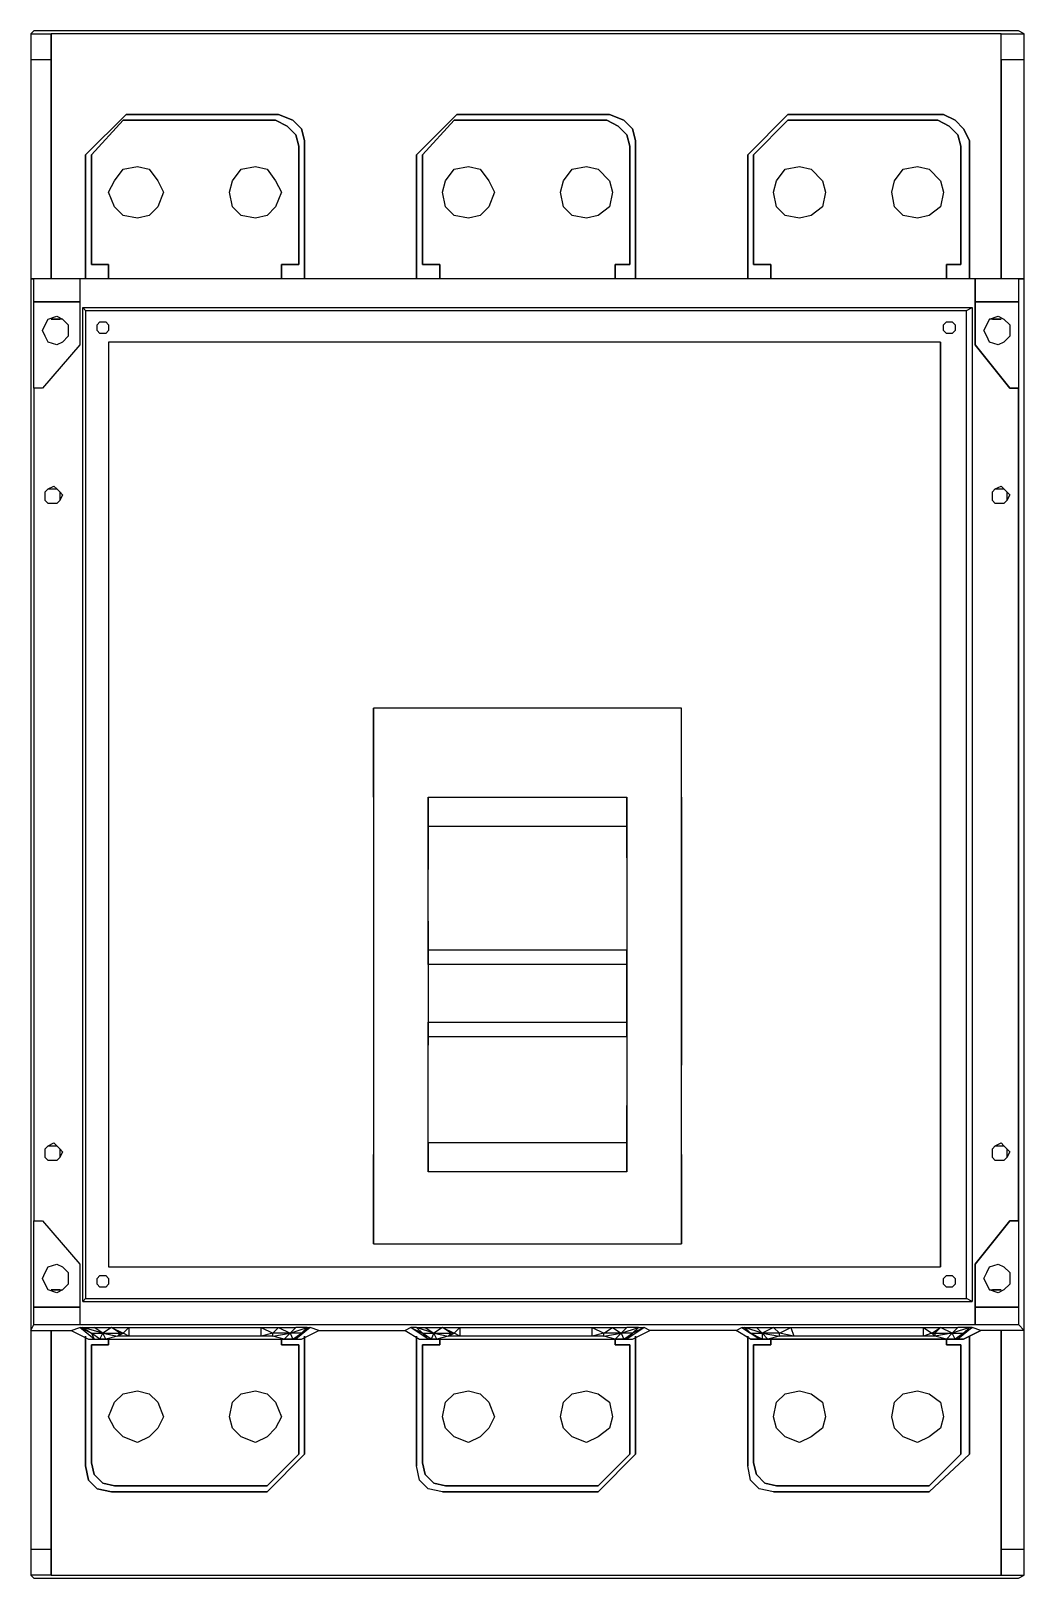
# Model space of a CAD drawing. Extents: x 0 to 210, y 0 to 327.
import ezdxf

# ---------------------------------------------------------------- set-up
doc = ezdxf.new("R2010")
doc.units = 0

# ---------------------------------------------------------------- blocks, each defined once
blk = doc.blocks.new('NS-1')
for p, q in [((-24846.71, 27696.87), (-24911.78, 27696.87)), ((-24911.78, 27696.87), (-24911.78, 27678.03)), ((-24846.71, 27696.87), (-24911.78, 27696.87)), ((-24911.78, 27678.03), (-24911.78, 27696.87)), ((-24846.71, 27678.03), (-24846.71, 27696.87)), ((-24846.71, 27678.03), (-24846.71, 27696.87)), ((-24911.78, 27678.03), (-24911.78, 27659.15)), ((-24911.78, 27678.03), (-24911.78, 27659.15)), ((-24900.23, 27651.85), (-24900.23, 27678.03)), ((-24900.23, 27678.03), (-24858.26, 27678.03)), ((-24900.23, 27651.85), (-24900.23, 27678.03)), ((-24900.23, 27678.03), (-24900.23, 27671.95)), ((-24858.26, 27665.23), (-24858.26, 27678.03)), ((-24858.26, 27678.03), (-24858.26, 27665.23)), ((-24846.71, 27659.15), (-24846.71, 27678.03)), ((-24846.71, 27678.03), (-24846.71, 27659.15)), ((-24900.23, 27671.95), (-24858.26, 27671.95)), ((-24900.23, 27671.95), (-24900.23, 27662.79)), ((-24858.26, 27665.23), (-24858.26, 27653.07)), ((-24858.26, 27665.23), (-24858.26, 27653.07)), ((-24900.23, 27645.77), (-24900.23, 27662.79)), ((-24858.26, 27662.79), (-24858.26, 27662.79)), ((-24911.78, 27659.15), (-24911.78, 27640.3)), ((-24911.78, 27659.15), (-24911.78, 27640.3)), ((-24846.71, 27640.3), (-24846.71, 27659.15)), ((-24846.71, 27659.15), (-24846.71, 27640.3)), ((-24900.23, 27651.85), (-24900.23, 27645.77)), ((-24900.23, 27645.77), (-24900.23, 27651.85)), ((-24858.26, 27653.07), (-24858.26, 27640.3)), ((-24858.26, 27653.07), (-24858.26, 27645.77)), ((-24858.26, 27645.77), (-24900.23, 27645.77)), ((-24900.23, 27645.77), (-24900.23, 27642.74)), ((-24900.23, 27642.74), (-24900.23, 27645.77)), ((-24858.26, 27642.74), (-24858.26, 27645.77)), ((-24900.23, 27642.74), (-24900.23, 27630.54)), ((-24900.23, 27642.74), (-24900.23, 27630.54)), ((-24858.26, 27642.74), (-24900.23, 27642.74)), ((-24858.26, 27630.54), (-24858.26, 27642.74)), ((-24858.26, 27630.54), (-24858.26, 27642.74)), ((-24911.78, 27640.3), (-24911.78, 27621.43)), ((-24911.78, 27640.3), (-24911.78, 27621.43)), ((-24858.26, 27640.3), (-24858.26, 27626.9)), ((-24846.71, 27621.43), (-24846.71, 27640.3)), ((-24846.71, 27640.3), (-24846.71, 27621.43)), ((-24900.23, 27630.54), (-24900.23, 27627.5)), ((-24900.23, 27627.5), (-24900.23, 27630.54)), ((-24900.23, 27630.54), (-24858.26, 27630.54)), ((-24858.26, 27630.54), (-24858.26, 27627.5)), ((-24858.26, 27627.5), (-24858.26, 27630.54)), ((-24900.23, 27627.5), (-24900.23, 27625.68)), ((-24900.23, 27625.68), (-24900.23, 27627.5)), ((-24900.23, 27608.05), (-24900.23, 27627.5)), ((-24900.23, 27627.5), (-24858.26, 27627.5)), ((-24900.23, 27598.9), (-24900.23, 27625.68)), ((-24900.23, 27598.9), (-24900.23, 27625.68)), ((-24858.26, 27627.5), (-24858.26, 27626.9)), ((-24858.26, 27626.9), (-24858.26, 27612.92)), ((-24858.26, 27626.9), (-24858.26, 27612.92)), ((-24911.78, 27621.43), (-24911.78, 27602.55)), ((-24911.78, 27621.43), (-24911.78, 27602.55)), ((-24846.71, 27602.55), (-24846.71, 27621.43)), ((-24846.71, 27602.55), (-24846.71, 27621.43)), ((-24858.26, 27598.9), (-24858.26, 27612.92)), ((-24858.26, 27612.92), (-24858.26, 27598.9)), ((-24900.23, 27605.01), (-24900.23, 27608.05)), ((-24911.78, 27602.55), (-24911.78, 27583.7)), ((-24911.78, 27583.7), (-24911.78, 27602.55)), ((-24858.26, 27605.01), (-24900.23, 27605.01)), ((-24900.23, 27605.01), (-24900.23, 27598.9)), ((-24846.71, 27602.55), (-24846.71, 27583.7)), ((-24846.71, 27583.7), (-24846.71, 27602.55)), ((-24858.26, 27598.9), (-24900.23, 27598.9)), ((-24911.78, 27583.7), (-24846.71, 27583.7)), ((-24911.78, 27583.7), (-24846.71, 27583.7))]:
    blk.add_line(p, q)
at = {"flags": 128}
for points in [[(-24779.2, 27833.77), (-24779.2, 27839.28), (-24774.34, 27839.28), (-24775.55, 27839.89), (-24983.54, 27839.89), (-24984.15, 27839.28), (-24979.89, 27839.28), (-24979.89, 27833.77), (-24979.89, 27787.54)], [(-24774.34, 27787.54), (-24775.55, 27787.54), (-24774.34, 27787.54), (-24774.34, 27833.77), (-24779.2, 27833.77), (-24779.2, 27787.54), (-24779.2, 27833.77), (-24779.2, 27839.28), (-24979.89, 27839.28), (-24979.89, 27787.54), (-24979.89, 27833.77), (-24984.15, 27833.77), (-24984.15, 27787.54), (-24983.54, 27787.54), (-24984.15, 27787.54)], [(-24984.15, 27839.28), (-24984.15, 27833.77)], [(-24979.89, 27833.77), (-24979.89, 27839.28)], [(-24774.34, 27833.77), (-24774.34, 27839.28)], [(-24972.6, 27813.72), (-24964.05, 27822.23), (-24931.84, 27822.23), (-24928.8, 27821.01), (-24926.98, 27819.19), (-24926.37, 27816.76), (-24926.37, 27787.54), (-24926.37, 27816.76), (-24926.98, 27819.19), (-24928.8, 27821.01), (-24931.84, 27822.23), (-24964.05, 27822.23), (-24972.6, 27813.72), (-24972.6, 27787.54)], [(-24902.66, 27813.72), (-24894.15, 27822.23), (-24861.9, 27822.23), (-24858.86, 27821.01), (-24857.04, 27819.19), (-24856.43, 27816.76), (-24856.43, 27787.54), (-24856.43, 27816.76), (-24857.04, 27819.19), (-24858.86, 27821.01), (-24861.9, 27822.23), (-24894.15, 27822.23), (-24902.66, 27813.72), (-24902.66, 27787.54)], [(-24832.73, 27813.72), (-24824.22, 27822.23), (-24791.36, 27822.23), (-24788.93, 27821.01), (-24787.1, 27819.19), (-24785.89, 27816.76), (-24785.89, 27787.54), (-24785.89, 27816.76), (-24787.1, 27819.19), (-24788.93, 27821.01), (-24791.36, 27822.23), (-24824.22, 27822.23), (-24832.73, 27813.72), (-24832.73, 27787.54)], [(-24973.82, 27787.54), (-24983.54, 27787.54), (-24984.15, 27787.54), (-24984.15, 27565.43), (-24975.64, 27565.43), (-24971.99, 27563.61), (-24926.98, 27563.61), (-24923.33, 27565.43), (-24905.09, 27565.43), (-24902.06, 27563.61), (-24900.23, 27563.61), (-24903.88, 27566.04), (-24901.45, 27564.83), (-24899.02, 27564.83), (-24902.66, 27566.04), (-24900.84, 27566.04), (-24899.02, 27564.83), (-24899.62, 27563.61), (-24900.23, 27563.61), (-24901.45, 27564.83), (-24902.66, 27566.04), (-24903.88, 27566.04), (-24905.09, 27565.43)], [(-24983.54, 27782.68), (-24983.54, 27787.54)], [(-24784.67, 27787.54), (-24973.82, 27787.54), (-24973.82, 27773.56), (-24981.72, 27764.41), (-24983.54, 27764.41), (-24983.54, 27588.57), (-24981.72, 27588.57), (-24973.82, 27579.45), (-24973.82, 27566.65), (-24784.67, 27566.65)], [(-24784.67, 27773.56), (-24784.67, 27787.54), (-24973.82, 27787.54), (-24973.82, 27773.56), (-24981.72, 27764.41), (-24983.54, 27764.41), (-24983.54, 27588.57), (-24981.72, 27588.57), (-24973.82, 27579.45), (-24973.82, 27566.65), (-24784.67, 27566.65), (-24784.67, 27579.45), (-24784.67, 27566.65), (-24784.67, 27579.45)], [(-24775.55, 27787.54), (-24784.67, 27787.54)], [(-24774.34, 27787.54), (-24775.55, 27787.54), (-24775.55, 27782.68), (-24784.67, 27782.68), (-24775.55, 27782.68), (-24775.55, 27764.41)], [(-24774.34, 27565.43), (-24774.34, 27787.54), (-24774.95, 27787.54)], [(-24983.54, 27764.41), (-24983.54, 27782.68)], [(-24977.46, 27779.03), (-24979.89, 27779.03), (-24978.07, 27779.03)], [(-24973.21, 27781.47), (-24785.28, 27781.47)], [(-24972.6, 27780.86), (-24786.49, 27780.86), (-24785.28, 27781.47), (-24785.28, 27571.55), (-24786.49, 27572.16), (-24786.49, 27780.86)], [(-24781.02, 27779.03), (-24779.2, 27779.03), (-24781.63, 27779.03)], [(-24791.97, 27774.17), (-24791.97, 27578.84)], [(-24775.55, 27588.57), (-24775.55, 27764.41)], [(-24983.54, 27570.3), (-24983.54, 27588.57)], [(-24775.55, 27588.57), (-24775.55, 27570.3), (-24784.67, 27570.3)], [(-24978.07, 27573.98), (-24979.89, 27573.98), (-24977.46, 27573.98)], [(-24781.63, 27573.98), (-24779.2, 27573.98), (-24781.02, 27573.98)], [(-24984.15, 27565.43), (-24983.54, 27566.65), (-24983.54, 27570.3)], [(-24973.21, 27571.55), (-24785.28, 27571.55)], [(-24972.6, 27572.16), (-24786.49, 27572.16)], [(-24784.67, 27570.3), (-24775.55, 27570.3), (-24775.55, 27566.65), (-24774.34, 27565.43), (-24783.46, 27565.43), (-24785.28, 27566.04), (-24788.32, 27563.61), (-24787.1, 27564.83), (-24785.28, 27566.04), (-24785.89, 27566.04), (-24788.32, 27566.04), (-24789.53, 27564.83), (-24790.75, 27563.61), (-24793.18, 27564.22), (-24795.61, 27564.22), (-24823, 27564.22), (-24826.04, 27564.22), (-24826.04, 27564.83), (-24827.26, 27566.04), (-24829.69, 27564.83), (-24829.69, 27563.61)], [(-24983.54, 27566.65), (-24973.82, 27566.65)], [(-24975.64, 27565.43), (-24973.82, 27566.04), (-24973.21, 27566.04), (-24970.78, 27566.04)], [(-24971.99, 27563.61), (-24970.78, 27563.61), (-24973.82, 27566.04), (-24971.38, 27564.83)], [(-24968.35, 27563.61), (-24969.56, 27563.61), (-24971.38, 27564.83), (-24968.95, 27564.83), (-24973.21, 27566.04), (-24971.38, 27564.83), (-24970.78, 27563.61), (-24969.56, 27563.61), (-24968.95, 27564.83), (-24970.78, 27566.04), (-24967.13, 27566.04), (-24963.45, 27566.04), (-24935.49, 27566.04), (-24931.84, 27566.04), (-24928.19, 27566.04)], [(-24967.13, 27566.04), (-24968.95, 27564.83), (-24965.27, 27564.83), (-24965.88, 27564.22), (-24964.66, 27564.83), (-24963.45, 27566.04), (-24963.45, 27564.22), (-24964.66, 27564.83), (-24965.27, 27564.83), (-24967.13, 27566.04), (-24964.66, 27564.83)], [(-24933.05, 27564.22), (-24933.05, 27564.83), (-24935.49, 27564.22), (-24935.49, 27566.04), (-24933.05, 27564.83)], [(-24925.76, 27566.04), (-24928.19, 27566.04), (-24929.41, 27564.83), (-24925.76, 27566.04), (-24926.98, 27564.83), (-24929.41, 27564.83), (-24928.8, 27563.61), (-24926.98, 27564.83), (-24925.76, 27566.04), (-24925.15, 27566.04), (-24926.98, 27564.83), (-24928.19, 27563.61), (-24928.8, 27563.61), (-24930.62, 27563.61)], [(-24923.33, 27565.43), (-24925.15, 27566.04), (-24928.19, 27563.61), (-24926.98, 27563.61)], [(-24900.84, 27566.04), (-24897.19, 27566.04), (-24893.55, 27566.04), (-24865.55, 27566.04), (-24861.29, 27566.04), (-24858.26, 27566.04)], [(-24897.19, 27566.04), (-24899.02, 27564.83), (-24895.37, 27564.83), (-24895.98, 27564.22), (-24894.76, 27564.83), (-24893.55, 27566.04), (-24893.55, 27564.22), (-24894.76, 27564.83), (-24895.37, 27564.83), (-24897.19, 27566.04), (-24894.76, 27564.83)], [(-24863.12, 27564.22), (-24863.12, 27564.83), (-24865.55, 27564.22), (-24865.55, 27566.04), (-24863.12, 27564.83)], [(-24855.82, 27566.04), (-24858.26, 27566.04), (-24859.47, 27564.83), (-24855.82, 27566.04), (-24857.04, 27564.83), (-24859.47, 27564.83), (-24858.86, 27563.61), (-24857.04, 27564.83), (-24855.82, 27566.04), (-24854.61, 27566.04), (-24857.04, 27564.83), (-24858.26, 27563.61), (-24858.86, 27563.61), (-24860.69, 27563.61)], [(-24783.46, 27565.43), (-24787.1, 27563.61), (-24832.12, 27563.61), (-24835.16, 27565.43), (-24853.39, 27565.43), (-24854.61, 27566.04), (-24858.26, 27563.61), (-24857.04, 27563.61), (-24853.39, 27565.43)], [(-24835.16, 27565.43), (-24833.94, 27566.04), (-24833.33, 27566.04), (-24830.9, 27566.04), (-24829.69, 27564.83), (-24833.33, 27566.04), (-24832.12, 27564.83), (-24829.69, 27564.83)], [(-24832.12, 27563.61), (-24830.29, 27563.61), (-24833.94, 27566.04), (-24832.12, 27564.83), (-24833.33, 27566.04)], [(-24830.9, 27566.04), (-24827.26, 27566.04), (-24823.61, 27566.04), (-24795.61, 27566.04), (-24791.97, 27566.04), (-24788.32, 27566.04)], [(-24793.79, 27564.83), (-24791.97, 27566.04)], [(-24787.1, 27564.83), (-24785.89, 27566.04), (-24789.53, 27564.83), (-24791.97, 27566.04), (-24793.18, 27564.83), (-24789.53, 27564.83), (-24793.18, 27564.22)], [(-24784.67, 27566.65), (-24775.55, 27566.65)], [(-24984.15, 27565.43), (-24984.15, 27519.2), (-24979.89, 27519.2), (-24979.89, 27565.43), (-24979.89, 27519.2), (-24979.89, 27513.73), (-24779.2, 27513.73), (-24779.2, 27519.2), (-24779.2, 27565.43), (-24779.2, 27519.2), (-24779.2, 27513.73), (-24774.34, 27513.73), (-24774.34, 27519.2)], [(-24979.89, 27565.43), (-24979.89, 27513.73), (-24984.15, 27513.73), (-24983.54, 27513.12), (-24775.55, 27513.12), (-24774.34, 27513.73)], [(-24975.64, 27565.43), (-24971.99, 27563.61), (-24926.98, 27563.61)], [(-24972.6, 27536.83), (-24971.99, 27533.79), (-24970.17, 27531.97), (-24967.13, 27531.36), (-24934.27, 27531.36), (-24926.37, 27539.3), (-24926.37, 27564.22), (-24926.37, 27539.3), (-24934.27, 27531.36), (-24967.13, 27531.36), (-24970.17, 27531.97), (-24971.99, 27533.79), (-24972.6, 27536.83), (-24972.6, 27564.22)], [(-24933.05, 27564.22), (-24935.49, 27564.22), (-24963.45, 27564.22), (-24965.88, 27564.22)], [(-24897.19, 27531.36), (-24900.23, 27531.97), (-24902.06, 27533.79), (-24902.66, 27536.83), (-24902.66, 27564.22)], [(-24902.06, 27563.61), (-24857.04, 27563.61)], [(-24898.41, 27563.61), (-24899.62, 27563.61), (-24901.45, 27564.83)], [(-24863.12, 27564.22), (-24865.55, 27564.22), (-24893.55, 27564.22), (-24895.98, 27564.22)], [(-24827.26, 27531.36), (-24830.29, 27531.97), (-24832.12, 27533.79), (-24832.73, 27536.83), (-24832.73, 27564.22)], [(-24832.12, 27563.61), (-24787.1, 27563.61), (-24783.46, 27565.43)], [(-24829.69, 27563.61), (-24830.29, 27563.61), (-24832.12, 27564.83)], [(-24826.04, 27564.83), (-24829.69, 27564.83)], [(-24828.47, 27563.61), (-24829.69, 27563.61)], [(-24787.1, 27563.61), (-24788.32, 27563.61), (-24788.93, 27563.61), (-24790.75, 27563.61)], [(-24779.2, 27519.2), (-24774.34, 27519.2), (-24774.34, 27565.43)], [(-24897.19, 27531.36), (-24900.23, 27531.97), (-24902.06, 27533.79), (-24902.66, 27536.83)], [(-24827.26, 27531.36), (-24830.29, 27531.97), (-24832.12, 27533.79), (-24832.73, 27536.83)], [(-24984.15, 27519.2), (-24984.15, 27513.73)], [(-24979.89, 27513.73), (-24979.89, 27519.2)]]:
    blk.add_lwpolyline(points, dxfattribs=at)
for points in [[(-24931.23, 27790.58), (-24927.58, 27790.58), (-24927.58, 27815.54), (-24928.19, 27817.97), (-24930.02, 27819.79), (-24932.45, 27821.01), (-24964.66, 27821.01), (-24971.38, 27813.72), (-24971.38, 27790.58), (-24967.74, 27790.58), (-24967.74, 27787.54), (-24967.74, 27790.58), (-24971.38, 27790.58), (-24971.38, 27813.72), (-24964.66, 27821.01), (-24932.45, 27821.01), (-24930.02, 27819.79), (-24928.19, 27817.97), (-24927.58, 27815.54), (-24927.58, 27790.58), (-24931.23, 27790.58), (-24931.23, 27787.54)], [(-24860.69, 27790.58), (-24857.65, 27790.58), (-24857.65, 27815.54), (-24858.26, 27817.97), (-24860.08, 27819.79), (-24862.51, 27821.01), (-24894.76, 27821.01), (-24901.45, 27813.72), (-24901.45, 27790.58), (-24897.8, 27790.58), (-24897.8, 27787.54), (-24897.8, 27790.58), (-24901.45, 27790.58), (-24901.45, 27813.72), (-24894.76, 27821.01), (-24862.51, 27821.01), (-24860.08, 27819.79), (-24858.26, 27817.97), (-24857.65, 27815.54), (-24857.65, 27790.58), (-24860.69, 27790.58), (-24860.69, 27787.54)], [(-24790.75, 27790.58), (-24787.71, 27790.58), (-24787.71, 27815.54), (-24788.32, 27817.97), (-24790.14, 27819.79), (-24792.57, 27821.01), (-24824.22, 27821.01), (-24831.51, 27813.72), (-24831.51, 27790.58), (-24827.86, 27790.58), (-24827.86, 27787.54), (-24827.86, 27790.58), (-24831.51, 27790.58), (-24831.51, 27813.72), (-24824.22, 27821.01), (-24792.57, 27821.01), (-24790.14, 27819.79), (-24788.32, 27817.97), (-24787.71, 27815.54), (-24787.71, 27790.58), (-24790.75, 27790.58), (-24790.75, 27787.54)], [(-24972.6, 27787.54), (-24972.6, 27813.72)], [(-24967.74, 27805.81), (-24966.52, 27808.25), (-24964.66, 27810.68), (-24961.62, 27811.28), (-24959.19, 27810.68), (-24957.37, 27808.25), (-24956.15, 27805.81), (-24957.37, 27802.74), (-24959.19, 27800.92), (-24961.62, 27800.31), (-24964.66, 27800.92), (-24966.52, 27802.74)], [(-24957.37, 27802.74), (-24959.19, 27800.92), (-24961.62, 27800.31), (-24964.66, 27800.92), (-24966.52, 27802.74), (-24967.74, 27805.81), (-24966.52, 27808.25), (-24964.66, 27810.68), (-24961.62, 27811.28), (-24959.19, 27810.68), (-24957.37, 27808.25), (-24956.15, 27805.81)], [(-24942.17, 27805.81), (-24941.56, 27808.25), (-24939.74, 27810.68), (-24936.7, 27811.28), (-24934.27, 27810.68), (-24932.45, 27808.25), (-24931.23, 27805.81), (-24932.45, 27802.74), (-24934.27, 27800.92), (-24936.7, 27800.31), (-24939.74, 27800.92), (-24941.56, 27802.74)], [(-24932.45, 27802.74), (-24934.27, 27800.92), (-24936.7, 27800.31), (-24939.74, 27800.92), (-24941.56, 27802.74), (-24942.17, 27805.81), (-24941.56, 27808.25), (-24939.74, 27810.68), (-24936.7, 27811.28), (-24934.27, 27810.68), (-24932.45, 27808.25), (-24931.23, 27805.81)], [(-24902.66, 27787.54), (-24902.66, 27813.72)], [(-24897.19, 27805.81), (-24896.58, 27808.25), (-24894.76, 27810.68), (-24891.69, 27811.28), (-24889.25, 27810.68), (-24887.43, 27808.25), (-24886.22, 27805.81), (-24887.43, 27802.74), (-24889.25, 27800.92), (-24891.69, 27800.31), (-24894.76, 27800.92), (-24896.58, 27802.74)], [(-24887.43, 27802.74), (-24889.25, 27800.92), (-24891.69, 27800.31), (-24894.76, 27800.92), (-24896.58, 27802.74), (-24897.19, 27805.81), (-24896.58, 27808.25), (-24894.76, 27810.68), (-24891.69, 27811.28), (-24889.25, 27810.68), (-24887.43, 27808.25), (-24886.22, 27805.81)], [(-24872.24, 27805.81), (-24871.63, 27808.25), (-24869.8, 27810.68), (-24866.76, 27811.28), (-24864.33, 27810.68), (-24861.9, 27808.25), (-24861.29, 27805.81), (-24861.9, 27802.74), (-24864.33, 27800.92), (-24866.76, 27800.31), (-24869.8, 27800.92), (-24871.63, 27802.74)], [(-24861.9, 27802.74), (-24864.33, 27800.92), (-24866.76, 27800.31), (-24869.8, 27800.92), (-24871.63, 27802.74), (-24872.24, 27805.81), (-24871.63, 27808.25), (-24869.8, 27810.68), (-24866.76, 27811.28), (-24864.33, 27810.68), (-24861.9, 27808.25), (-24861.29, 27805.81)], [(-24832.73, 27787.54), (-24832.73, 27813.72)], [(-24827.26, 27805.81), (-24826.65, 27808.25), (-24824.82, 27810.68), (-24821.79, 27811.28), (-24819.32, 27810.68), (-24816.89, 27808.25), (-24816.28, 27805.81), (-24816.89, 27802.74), (-24819.32, 27800.92), (-24821.79, 27800.31), (-24824.82, 27800.92), (-24826.65, 27802.74)], [(-24816.89, 27802.74), (-24819.32, 27800.92), (-24821.79, 27800.31), (-24824.82, 27800.92), (-24826.65, 27802.74), (-24827.26, 27805.81), (-24826.65, 27808.25), (-24824.82, 27810.68), (-24821.79, 27811.28), (-24819.32, 27810.68), (-24816.89, 27808.25), (-24816.28, 27805.81)], [(-24802.3, 27805.81), (-24801.69, 27808.25), (-24799.87, 27810.68), (-24796.83, 27811.28), (-24794.4, 27810.68), (-24791.97, 27808.25), (-24791.36, 27805.81), (-24791.97, 27802.74), (-24794.4, 27800.92), (-24796.83, 27800.31), (-24799.87, 27800.92), (-24801.69, 27802.74)], [(-24791.97, 27802.74), (-24794.4, 27800.92), (-24796.83, 27800.31), (-24799.87, 27800.92), (-24801.69, 27802.74), (-24802.3, 27805.81), (-24801.69, 27808.25), (-24799.87, 27810.68), (-24796.83, 27811.28), (-24794.4, 27810.68), (-24791.97, 27808.25), (-24791.36, 27805.81)], [(-24784.67, 27773.56), (-24784.67, 27787.54), (-24784.67, 27773.56), (-24777.38, 27764.41), (-24775.55, 27764.41), (-24777.38, 27764.41)], [(-24973.82, 27782.68), (-24983.54, 27782.68)], [(-24784.67, 27782.68), (-24784.67, 27773.56)], [(-24980.5, 27774.17), (-24981.11, 27775.39), (-24981.72, 27776.6), (-24981.11, 27777.82), (-24980.5, 27779.03), (-24978.68, 27779.64), (-24977.46, 27779.03), (-24976.25, 27777.82), (-24976.25, 27776.6), (-24976.25, 27775.39), (-24977.46, 27774.17), (-24978.68, 27773.56)], [(-24977.46, 27774.17), (-24978.68, 27773.56), (-24980.5, 27774.17), (-24981.11, 27775.39), (-24981.72, 27776.6), (-24981.11, 27777.82), (-24980.5, 27779.03), (-24978.68, 27779.64), (-24977.46, 27779.03), (-24976.25, 27777.82), (-24976.25, 27776.6), (-24976.25, 27775.39)], [(-24972.6, 27780.86), (-24972.6, 27572.16), (-24973.21, 27571.55), (-24973.21, 27781.47)], [(-24967.74, 27777.21), (-24967.74, 27776.6), (-24968.35, 27775.99), (-24968.95, 27775.99), (-24969.56, 27775.99), (-24970.17, 27776.6), (-24970.17, 27777.21), (-24970.17, 27777.82), (-24969.56, 27778.43), (-24968.95, 27778.43), (-24968.35, 27778.43), (-24967.74, 27777.82)], [(-24968.35, 27775.99), (-24968.95, 27775.99), (-24969.56, 27775.99), (-24970.17, 27776.6), (-24970.17, 27777.21), (-24970.17, 27777.82), (-24969.56, 27778.43), (-24968.95, 27778.43), (-24968.35, 27778.43), (-24967.74, 27777.82), (-24967.74, 27777.21), (-24967.74, 27776.6)], [(-24790.14, 27775.99), (-24790.75, 27775.99), (-24791.36, 27776.6), (-24791.36, 27777.21), (-24791.36, 27777.82), (-24790.75, 27778.43), (-24790.14, 27778.43), (-24789.53, 27778.43), (-24788.93, 27777.82), (-24788.93, 27777.21), (-24788.93, 27776.6), (-24789.53, 27775.99)], [(-24789.53, 27775.99), (-24790.14, 27775.99), (-24790.75, 27775.99), (-24791.36, 27776.6), (-24791.36, 27777.21), (-24791.36, 27777.82), (-24790.75, 27778.43), (-24790.14, 27778.43), (-24789.53, 27778.43), (-24788.93, 27777.82), (-24788.93, 27777.21), (-24788.93, 27776.6)], [(-24782.85, 27776.6), (-24782.24, 27777.82), (-24781.63, 27779.03), (-24779.81, 27779.64), (-24778.59, 27779.03), (-24777.38, 27777.82), (-24777.38, 27776.6), (-24777.38, 27775.39), (-24778.59, 27774.17), (-24779.81, 27773.56), (-24781.63, 27774.17), (-24782.24, 27775.39)], [(-24778.59, 27774.17), (-24779.81, 27773.56), (-24781.63, 27774.17), (-24782.24, 27775.39), (-24782.85, 27776.6), (-24782.24, 27777.82), (-24781.63, 27779.03), (-24779.81, 27779.64), (-24778.59, 27779.03), (-24777.38, 27777.82), (-24777.38, 27776.6), (-24777.38, 27775.39)], [(-24791.97, 27578.84), (-24791.97, 27774.17), (-24967.74, 27774.17), (-24967.74, 27578.84)], [(-24791.97, 27774.17), (-24967.74, 27774.17), (-24967.74, 27578.84), (-24791.97, 27578.84), (-24791.97, 27774.17)], [(-24775.55, 27588.57), (-24775.55, 27764.41), (-24775.55, 27588.57), (-24777.38, 27588.57), (-24784.67, 27579.45), (-24777.38, 27588.57)], [(-24981.11, 27741.92), (-24981.11, 27742.53), (-24980.5, 27743.14), (-24979.29, 27743.74), (-24978.68, 27743.14), (-24978.07, 27742.53), (-24977.46, 27741.92), (-24978.07, 27740.7), (-24978.68, 27740.1), (-24979.29, 27740.1), (-24980.5, 27740.1), (-24981.11, 27740.7)], [(-24978.07, 27740.7), (-24978.68, 27740.1), (-24979.29, 27740.1), (-24980.5, 27740.1), (-24981.11, 27740.7), (-24981.11, 27741.92), (-24981.11, 27742.53), (-24980.5, 27743.14), (-24979.29, 27743.74), (-24978.68, 27743.14), (-24978.07, 27742.53), (-24977.46, 27741.92)], [(-24981.11, 27741.92), (-24981.11, 27742.53), (-24980.5, 27743.14), (-24979.29, 27743.14), (-24978.68, 27743.14), (-24978.07, 27742.53), (-24978.07, 27741.92), (-24978.07, 27740.7), (-24978.68, 27740.1), (-24979.29, 27740.1), (-24980.5, 27740.1), (-24981.11, 27740.7)], [(-24978.68, 27740.1), (-24979.29, 27740.1), (-24980.5, 27740.1), (-24981.11, 27740.7), (-24981.11, 27741.92), (-24981.11, 27742.53), (-24980.5, 27743.14), (-24979.29, 27743.14), (-24978.68, 27743.14), (-24978.07, 27742.53), (-24978.07, 27741.92), (-24978.07, 27740.7)], [(-24781.02, 27741.92), (-24781.02, 27742.53), (-24780.42, 27743.14), (-24779.2, 27743.74), (-24778.59, 27743.14), (-24777.99, 27742.53), (-24777.38, 27741.92), (-24777.99, 27740.7), (-24778.59, 27740.1), (-24779.2, 27740.1), (-24780.42, 27740.1), (-24781.02, 27740.7)], [(-24777.99, 27740.7), (-24778.59, 27740.1), (-24779.2, 27740.1), (-24780.42, 27740.1), (-24781.02, 27740.7), (-24781.02, 27741.92), (-24781.02, 27742.53), (-24780.42, 27743.14), (-24779.2, 27743.74), (-24778.59, 27743.14), (-24777.99, 27742.53), (-24777.38, 27741.92)], [(-24781.02, 27741.92), (-24781.02, 27742.53), (-24780.42, 27743.14), (-24779.2, 27743.14), (-24778.59, 27743.14), (-24777.99, 27742.53), (-24777.99, 27741.92), (-24777.99, 27740.7), (-24778.59, 27740.1), (-24779.2, 27740.1), (-24780.42, 27740.1), (-24781.02, 27740.7)], [(-24778.59, 27740.1), (-24779.2, 27740.1), (-24780.42, 27740.1), (-24781.02, 27740.7), (-24781.02, 27741.92), (-24781.02, 27742.53), (-24780.42, 27743.14), (-24779.2, 27743.14), (-24778.59, 27743.14), (-24777.99, 27742.53), (-24777.99, 27741.92), (-24777.99, 27740.7)], [(-24979.29, 27601.33), (-24980.5, 27601.33), (-24981.11, 27601.94), (-24981.11, 27603.15), (-24981.11, 27603.76), (-24980.5, 27604.41), (-24979.29, 27605.01), (-24978.68, 27604.41), (-24978.07, 27603.76), (-24977.46, 27603.15), (-24978.07, 27601.94), (-24978.68, 27601.33)], [(-24978.07, 27601.94), (-24978.68, 27601.33), (-24979.29, 27601.33), (-24980.5, 27601.33), (-24981.11, 27601.94), (-24981.11, 27603.15), (-24981.11, 27603.76), (-24980.5, 27604.41), (-24979.29, 27605.01), (-24978.68, 27604.41), (-24978.07, 27603.76), (-24977.46, 27603.15)], [(-24979.29, 27601.33), (-24980.5, 27601.33), (-24981.11, 27601.94), (-24981.11, 27603.15), (-24981.11, 27603.76), (-24980.5, 27604.41), (-24979.29, 27604.41), (-24978.68, 27604.41), (-24978.07, 27603.76), (-24978.07, 27603.15), (-24978.07, 27601.94), (-24978.68, 27601.33)], [(-24978.68, 27601.33), (-24979.29, 27601.33), (-24980.5, 27601.33), (-24981.11, 27601.94), (-24981.11, 27603.15), (-24981.11, 27603.76), (-24980.5, 27604.41), (-24979.29, 27604.41), (-24978.68, 27604.41), (-24978.07, 27603.76), (-24978.07, 27603.15), (-24978.07, 27601.94)], [(-24781.02, 27603.15), (-24781.02, 27603.76), (-24780.42, 27604.41), (-24779.2, 27605.01), (-24778.59, 27604.41), (-24777.99, 27603.76), (-24777.38, 27603.15), (-24777.99, 27601.94), (-24778.59, 27601.33), (-24779.2, 27601.33), (-24780.42, 27601.33), (-24781.02, 27601.94)], [(-24777.99, 27601.94), (-24778.59, 27601.33), (-24779.2, 27601.33), (-24780.42, 27601.33), (-24781.02, 27601.94), (-24781.02, 27603.15), (-24781.02, 27603.76), (-24780.42, 27604.41), (-24779.2, 27605.01), (-24778.59, 27604.41), (-24777.99, 27603.76), (-24777.38, 27603.15)], [(-24781.02, 27603.15), (-24781.02, 27603.76), (-24780.42, 27604.41), (-24779.2, 27604.41), (-24778.59, 27604.41), (-24777.99, 27603.76), (-24777.99, 27603.15), (-24777.99, 27601.94), (-24778.59, 27601.33), (-24779.2, 27601.33), (-24780.42, 27601.33), (-24781.02, 27601.94)], [(-24778.59, 27601.33), (-24779.2, 27601.33), (-24780.42, 27601.33), (-24781.02, 27601.94), (-24781.02, 27603.15), (-24781.02, 27603.76), (-24780.42, 27604.41), (-24779.2, 27604.41), (-24778.59, 27604.41), (-24777.99, 27603.76), (-24777.99, 27603.15), (-24777.99, 27601.94)], [(-24981.11, 27575.19), (-24981.72, 27576.41), (-24981.11, 27577.63), (-24980.5, 27578.84), (-24978.68, 27579.45), (-24977.46, 27578.84), (-24976.25, 27577.63), (-24976.25, 27576.41), (-24976.25, 27575.19), (-24977.46, 27573.98), (-24978.68, 27573.37), (-24980.5, 27573.98)], [(-24977.46, 27573.98), (-24978.68, 27573.37), (-24980.5, 27573.98), (-24981.11, 27575.19), (-24981.72, 27576.41), (-24981.11, 27577.63), (-24980.5, 27578.84), (-24978.68, 27579.45), (-24977.46, 27578.84), (-24976.25, 27577.63), (-24976.25, 27576.41), (-24976.25, 27575.19)], [(-24784.67, 27579.45), (-24784.67, 27570.3)], [(-24782.24, 27575.19), (-24782.85, 27576.41), (-24782.24, 27577.63), (-24781.63, 27578.84), (-24779.81, 27579.45), (-24778.59, 27578.84), (-24777.38, 27577.63), (-24777.38, 27576.41), (-24777.38, 27575.19), (-24778.59, 27573.98), (-24779.81, 27573.37), (-24781.63, 27573.98)], [(-24778.59, 27573.98), (-24779.81, 27573.37), (-24781.63, 27573.98), (-24782.24, 27575.19), (-24782.85, 27576.41), (-24782.24, 27577.63), (-24781.63, 27578.84), (-24779.81, 27579.45), (-24778.59, 27578.84), (-24777.38, 27577.63), (-24777.38, 27576.41), (-24777.38, 27575.19)], [(-24969.56, 27574.59), (-24970.17, 27575.19), (-24970.17, 27575.8), (-24970.17, 27576.41), (-24969.56, 27577.02), (-24968.95, 27577.02), (-24968.35, 27577.02), (-24967.74, 27576.41), (-24967.74, 27575.8), (-24967.74, 27575.19), (-24968.35, 27574.59), (-24968.95, 27574.59)], [(-24968.35, 27574.59), (-24968.95, 27574.59), (-24969.56, 27574.59), (-24970.17, 27575.19), (-24970.17, 27575.8), (-24970.17, 27576.41), (-24969.56, 27577.02), (-24968.95, 27577.02), (-24968.35, 27577.02), (-24967.74, 27576.41), (-24967.74, 27575.8), (-24967.74, 27575.19)], [(-24791.36, 27575.8), (-24791.36, 27576.41), (-24790.75, 27577.02), (-24790.14, 27577.02), (-24789.53, 27577.02), (-24788.93, 27576.41), (-24788.93, 27575.8), (-24788.93, 27575.19), (-24789.53, 27574.59), (-24790.14, 27574.59), (-24790.75, 27574.59), (-24791.36, 27575.19)], [(-24789.53, 27574.59), (-24790.14, 27574.59), (-24790.75, 27574.59), (-24791.36, 27575.19), (-24791.36, 27575.8), (-24791.36, 27576.41), (-24790.75, 27577.02), (-24790.14, 27577.02), (-24789.53, 27577.02), (-24788.93, 27576.41), (-24788.93, 27575.8), (-24788.93, 27575.19)], [(-24973.82, 27570.3), (-24983.54, 27570.3)], [(-24931.84, 27566.04), (-24929.41, 27564.83), (-24933.05, 27564.83)], [(-24861.29, 27566.04), (-24859.47, 27564.83), (-24863.12, 27564.83)], [(-24823.61, 27566.04), (-24823, 27564.22), (-24826.04, 27564.83)], [(-24793.79, 27564.83), (-24793.18, 27564.83), (-24793.18, 27564.22), (-24793.79, 27564.83), (-24795.61, 27564.22), (-24795.61, 27566.04)], [(-24972.6, 27564.22), (-24972.6, 27536.83)], [(-24931.23, 27563.61), (-24931.23, 27562.39), (-24927.58, 27562.39), (-24927.58, 27539.3), (-24934.27, 27532.57), (-24966.52, 27532.57), (-24968.95, 27533.18), (-24970.78, 27535.01), (-24971.38, 27537.44), (-24971.38, 27562.39), (-24967.74, 27562.39), (-24967.74, 27563.61), (-24967.74, 27562.39), (-24971.38, 27562.39), (-24971.38, 27537.44), (-24970.78, 27535.01), (-24968.95, 27533.18), (-24966.52, 27532.57), (-24934.27, 27532.57), (-24927.58, 27539.3), (-24927.58, 27562.39), (-24931.23, 27562.39)], [(-24968.35, 27563.61), (-24968.95, 27564.83), (-24965.88, 27564.22), (-24968.35, 27563.61)], [(-24933.05, 27564.22), (-24929.41, 27564.83), (-24930.62, 27563.61)], [(-24902.66, 27564.22), (-24902.66, 27536.83)], [(-24860.69, 27563.61), (-24860.69, 27562.39), (-24857.65, 27562.39), (-24857.65, 27539.3), (-24864.33, 27532.57), (-24896.58, 27532.57), (-24899.02, 27533.18), (-24900.84, 27535.01), (-24901.45, 27537.44), (-24901.45, 27562.39), (-24897.8, 27562.39), (-24897.8, 27563.61), (-24897.8, 27562.39), (-24901.45, 27562.39), (-24901.45, 27537.44), (-24900.84, 27535.01), (-24899.02, 27533.18), (-24896.58, 27532.57), (-24864.33, 27532.57), (-24857.65, 27539.3), (-24857.65, 27562.39), (-24860.69, 27562.39)], [(-24898.41, 27563.61), (-24899.02, 27564.83), (-24895.98, 27564.22), (-24898.41, 27563.61)], [(-24897.19, 27531.36), (-24864.33, 27531.36), (-24856.43, 27539.3), (-24856.43, 27564.22), (-24856.43, 27539.3), (-24864.33, 27531.36)], [(-24863.12, 27564.22), (-24859.47, 27564.83), (-24860.69, 27563.61)], [(-24832.73, 27564.22), (-24832.73, 27536.83)], [(-24832.12, 27564.83), (-24829.69, 27563.61)], [(-24790.75, 27563.61), (-24790.75, 27562.39), (-24787.71, 27562.39), (-24787.71, 27539.3), (-24794.4, 27532.57), (-24826.65, 27532.57), (-24829.08, 27533.18), (-24830.9, 27535.01), (-24831.51, 27537.44), (-24831.51, 27562.39), (-24827.86, 27562.39), (-24827.86, 27563.61), (-24827.86, 27562.39), (-24831.51, 27562.39), (-24831.51, 27537.44), (-24830.9, 27535.01), (-24829.08, 27533.18), (-24826.65, 27532.57), (-24794.4, 27532.57), (-24787.71, 27539.3), (-24787.71, 27562.39), (-24790.75, 27562.39)], [(-24829.69, 27564.83), (-24826.04, 27564.22), (-24828.47, 27563.61)], [(-24827.26, 27531.36), (-24794.4, 27531.36), (-24785.89, 27539.3), (-24785.89, 27564.22), (-24785.89, 27539.3), (-24794.4, 27531.36)], [(-24788.93, 27563.61), (-24789.53, 27564.83), (-24787.1, 27564.83), (-24788.93, 27563.61)], [(-24967.74, 27547.2), (-24966.52, 27550.24), (-24964.66, 27552.06), (-24961.62, 27552.67), (-24959.19, 27552.06), (-24957.37, 27550.24), (-24956.15, 27547.2), (-24957.37, 27544.77), (-24959.19, 27542.94), (-24961.62, 27541.73), (-24964.66, 27542.94), (-24966.52, 27544.77)], [(-24959.19, 27542.94), (-24961.62, 27541.73), (-24964.66, 27542.94), (-24966.52, 27544.77), (-24967.74, 27547.2), (-24966.52, 27550.24), (-24964.66, 27552.06), (-24961.62, 27552.67), (-24959.19, 27552.06), (-24957.37, 27550.24), (-24956.15, 27547.2), (-24957.37, 27544.77)], [(-24942.17, 27547.2), (-24941.56, 27550.24), (-24939.74, 27552.06), (-24936.7, 27552.67), (-24934.27, 27552.06), (-24932.45, 27550.24), (-24931.23, 27547.2), (-24932.45, 27544.77), (-24934.27, 27542.94), (-24936.7, 27541.73), (-24939.74, 27542.94), (-24941.56, 27544.77)], [(-24934.27, 27542.94), (-24936.7, 27541.73), (-24939.74, 27542.94), (-24941.56, 27544.77), (-24942.17, 27547.2), (-24941.56, 27550.24), (-24939.74, 27552.06), (-24936.7, 27552.67), (-24934.27, 27552.06), (-24932.45, 27550.24), (-24931.23, 27547.2), (-24932.45, 27544.77)], [(-24897.19, 27547.2), (-24896.58, 27550.24), (-24894.76, 27552.06), (-24891.69, 27552.67), (-24889.25, 27552.06), (-24887.43, 27550.24), (-24886.22, 27547.2), (-24887.43, 27544.77), (-24889.25, 27542.94), (-24891.69, 27541.73), (-24894.76, 27542.94), (-24896.58, 27544.77)], [(-24889.25, 27542.94), (-24891.69, 27541.73), (-24894.76, 27542.94), (-24896.58, 27544.77), (-24897.19, 27547.2), (-24896.58, 27550.24), (-24894.76, 27552.06), (-24891.69, 27552.67), (-24889.25, 27552.06), (-24887.43, 27550.24), (-24886.22, 27547.2), (-24887.43, 27544.77)], [(-24872.24, 27547.2), (-24871.63, 27550.24), (-24869.8, 27552.06), (-24866.76, 27552.67), (-24864.33, 27552.06), (-24861.9, 27550.24), (-24861.29, 27547.2), (-24861.9, 27544.77), (-24864.33, 27542.94), (-24866.76, 27541.73), (-24869.8, 27542.94), (-24871.63, 27544.77)], [(-24864.33, 27542.94), (-24866.76, 27541.73), (-24869.8, 27542.94), (-24871.63, 27544.77), (-24872.24, 27547.2), (-24871.63, 27550.24), (-24869.8, 27552.06), (-24866.76, 27552.67), (-24864.33, 27552.06), (-24861.9, 27550.24), (-24861.29, 27547.2), (-24861.9, 27544.77)], [(-24827.26, 27547.2), (-24826.65, 27550.24), (-24824.82, 27552.06), (-24821.79, 27552.67), (-24819.32, 27552.06), (-24816.89, 27550.24), (-24816.28, 27547.2), (-24816.89, 27544.77), (-24819.32, 27542.94), (-24821.79, 27541.73), (-24824.82, 27542.94), (-24826.65, 27544.77)], [(-24819.32, 27542.94), (-24821.79, 27541.73), (-24824.82, 27542.94), (-24826.65, 27544.77), (-24827.26, 27547.2), (-24826.65, 27550.24), (-24824.82, 27552.06), (-24821.79, 27552.67), (-24819.32, 27552.06), (-24816.89, 27550.24), (-24816.28, 27547.2), (-24816.89, 27544.77)], [(-24802.3, 27547.2), (-24801.69, 27550.24), (-24799.87, 27552.06), (-24796.83, 27552.67), (-24794.4, 27552.06), (-24791.97, 27550.24), (-24791.36, 27547.2), (-24791.97, 27544.77), (-24794.4, 27542.94), (-24796.83, 27541.73), (-24799.87, 27542.94), (-24801.69, 27544.77)], [(-24794.4, 27542.94), (-24796.83, 27541.73), (-24799.87, 27542.94), (-24801.69, 27544.77), (-24802.3, 27547.2), (-24801.69, 27550.24), (-24799.87, 27552.06), (-24796.83, 27552.67), (-24794.4, 27552.06), (-24791.97, 27550.24), (-24791.36, 27547.2), (-24791.97, 27544.77)]]:
    blk.add_lwpolyline(points, close=True, dxfattribs=at)

msp = doc.modelspace()

# ---------------------------------------------------------------- block references
msp.add_blockref('NS-1', (24984.15, -27513.12))

doc.saveas('drawing.dxf')
